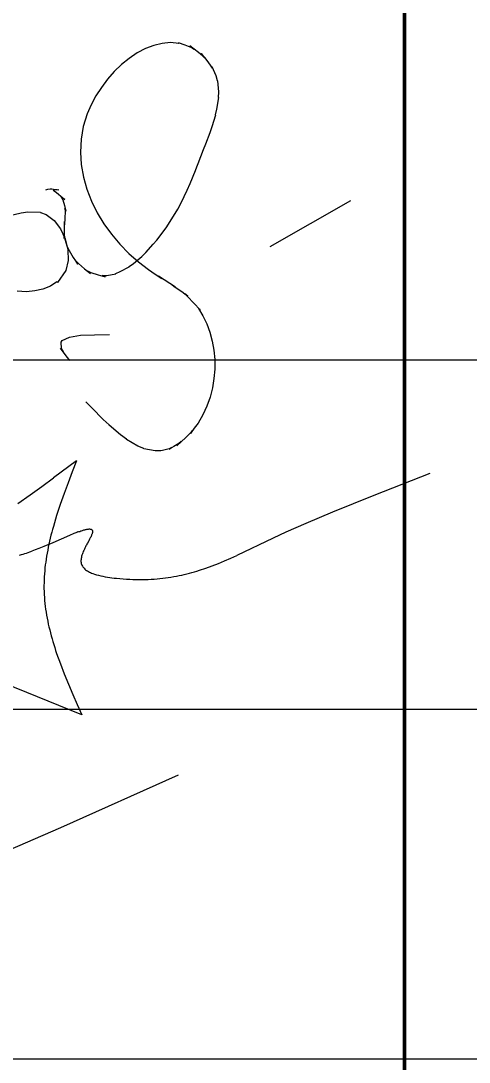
# Model space of a CAD drawing. Header units: millimetres. Extents: x -26895 to 107134, y 1241 to 21401.
# Drawn here: x 9869 to 10177, y 1959 to 2674 of the extents above; entities that cross this region are included whole.
import ezdxf
from ezdxf import colors
from ezdxf.entities.mleader import LeaderData, LeaderLine
from ezdxf.math import Vec2, Vec3

# ---------------------------------------------------------------- set-up
doc = ezdxf.new("R2010")
doc.units = ezdxf.units.MM
doc.layers.add('4.4.4._Сэндвич', color=252, linetype='Continuous', lineweight=53)
doc.layers.add('RC-Выноски', color=7, linetype='Continuous', lineweight=0)
doc.layers.add('STANDARD', color=18, linetype='Continuous', lineweight=25, true_color=0x000000)
doc.styles.add('RubezhCAD', font='arial.ttf', dxfattribs={"width": 0.8})

# ---------------------------------------------------------------- blocks, each defined once
blk = doc.blocks.new('*U38')
at = {"layer": 'STANDARD', "color": 0, "linetype": 'Continuous', "lineweight": 50}
blk.add_line((-130, 55), (-130, 0), dxfattribs=at)
at = {"layer": 'STANDARD', "color": 5, "linetype": 'Continuous', "lineweight": 18}
for p, q in [((-133.708, 24.451), (-133.825, 24.389)), ((-133.588, 24.498), (-133.708, 24.451)), ((-133.467, 24.527), (-133.588, 24.498)), ((-133.347, 24.537), (-133.467, 24.527)), ((-133.229, 24.526), (-133.347, 24.537)), ((-133.14, 24.499), (-133.236, 24.536)), ((-133.236, 24.536), (-133.229, 24.526)), ((-133.046, 24.461), (-133.14, 24.499)), ((-133.011, 24.445), (-133.073, 24.491)), ((-133.073, 24.491), (-133.013, 24.442)), ((-133.013, 24.442), (-133.046, 24.461)), ((-132.95, 24.398), (-133.011, 24.445)), ((-133.939, 24.312), (-134.049, 24.223)), ((-133.825, 24.389), (-133.939, 24.312)), ((-132.89, 24.349), (-132.95, 24.398)), ((-132.858, 24.324), (-132.908, 24.383)), ((-132.908, 24.383), (-132.862, 24.322)), ((-132.862, 24.322), (-132.89, 24.349)), ((-132.811, 24.263), (-132.858, 24.324)), ((-134.049, 24.223), (-134.153, 24.123)), ((-132.765, 24.202), (-132.811, 24.263)), ((-132.746, 24.17), (-132.765, 24.202)), ((-132.697, 24.064), (-132.753, 24.19)), ((-132.753, 24.19), (-132.746, 24.17)), ((-134.25, 24.014), (-134.338, 23.897)), ((-134.153, 24.123), (-134.25, 24.014)), ((-132.676, 23.989), (-132.697, 24.064)), ((-132.672, 23.99), (-132.676, 23.989)), ((-132.659, 23.832), (-132.672, 23.99)), ((-134.338, 23.897), (-134.417, 23.774)), ((-134.417, 23.774), (-134.485, 23.647)), ((-132.684, 23.587), (-132.659, 23.752)), ((-132.661, 23.751), (-132.659, 23.832)), ((-132.659, 23.752), (-132.661, 23.751)), ((-134.485, 23.647), (-134.541, 23.517)), ((-132.704, 23.503), (-132.684, 23.587)), ((-134.541, 23.517), (-134.597, 23.336)), ((-132.753, 23.336), (-132.702, 23.503)), ((-132.702, 23.503), (-132.704, 23.503)), ((-134.597, 23.336), (-134.629, 23.154)), ((-132.843, 23.088), (-132.781, 23.252)), ((-132.781, 23.252), (-132.768, 23.295)), ((-132.768, 23.295), (-132.753, 23.336)), ((-134.629, 23.154), (-134.638, 22.972)), ((-134.638, 22.972), (-134.626, 22.792)), ((-132.952, 22.807), (-132.875, 23.006)), ((-132.875, 23.007), (-132.843, 23.088)), ((-132.875, 23.006), (-132.875, 23.007)), ((-132.972, 22.759), (-132.952, 22.807)), ((-134.626, 22.792), (-134.595, 22.614)), ((-133.069, 22.52), (-132.99, 22.709)), ((-132.99, 22.709), (-132.972, 22.759)), ((-134.595, 22.614), (-134.545, 22.439)), ((-133.11, 22.427), (-133.069, 22.52)), ((-135.132, 22.429), (-135.103, 22.44)), ((-135.103, 22.44), (-135.07, 22.444)), ((-135.07, 22.444), (-135.046, 22.444)), ((-135.046, 22.444), (-135.021, 22.442)), ((-134.945, 22.429), (-135.026, 22.426)), ((-135.026, 22.426), (-135.014, 22.419)), ((-135.021, 22.442), (-134.996, 22.438)), ((-135.014, 22.419), (-134.982, 22.394)), ((-134.996, 22.438), (-134.971, 22.434)), ((-134.982, 22.394), (-134.95, 22.368)), ((-134.971, 22.434), (-134.945, 22.429)), ((-134.95, 22.368), (-134.919, 22.342)), ((-134.545, 22.439), (-134.478, 22.269)), ((-133.198, 22.245), (-133.109, 22.427)), ((-133.109, 22.427), (-133.11, 22.427)), ((-134.919, 22.342), (-134.86, 22.291)), ((-134.86, 22.291), (-134.912, 22.328)), ((-134.912, 22.328), (-134.89, 22.29)), ((-134.89, 22.29), (-134.865, 22.209)), ((-134.865, 22.209), (-134.845, 22.125)), ((-134.478, 22.269), (-134.396, 22.104)), ((-133.246, 22.155), (-133.198, 22.245)), ((-130.775, 22.276), (-131.928, 21.618)), ((-135.684, 22.055), (-135.487, 22.103)), ((-135.487, 22.101), (-135.391, 22.115)), ((-135.487, 22.103), (-135.487, 22.101)), ((-135.391, 22.115), (-135.209, 22.114)), ((-135.209, 22.114), (-135.211, 22.107)), ((-135.211, 22.107), (-135.128, 22.078)), ((-135.128, 22.078), (-135.015, 21.995)), ((-134.858, 22.12), (-134.862, 22.027)), ((-134.845, 22.125), (-134.86, 22.165)), ((-134.86, 22.165), (-134.858, 22.12)), ((-134.396, 22.104), (-134.301, 21.946)), ((-133.352, 21.978), (-133.244, 22.155)), ((-133.244, 22.155), (-133.246, 22.155)), ((-135.015, 21.995), (-134.922, 21.875)), ((-134.869, 21.931), (-134.871, 21.834)), ((-134.866, 21.979), (-134.869, 21.931)), ((-134.862, 22.027), (-134.867, 21.933)), ((-134.867, 21.933), (-134.866, 21.979)), ((-134.301, 21.946), (-134.192, 21.796)), ((-133.412, 21.889), (-133.352, 21.978)), ((-134.922, 21.875), (-134.854, 21.73)), ((-134.871, 21.834), (-134.87, 21.737)), ((-134.87, 21.737), (-134.868, 21.786)), ((-134.868, 21.786), (-134.859, 21.728)), ((-134.192, 21.796), (-134.073, 21.654)), ((-133.546, 21.712), (-133.409, 21.889)), ((-133.409, 21.889), (-133.412, 21.889)), ((-134.859, 21.728), (-134.828, 21.616)), ((-134.854, 21.73), (-134.816, 21.574)), ((-134.828, 21.616), (-134.825, 21.617)), ((-134.825, 21.617), (-134.801, 21.563)), ((-134.073, 21.654), (-133.945, 21.522)), ((-133.704, 21.536), (-133.595, 21.652)), ((-133.596, 21.652), (-133.546, 21.712)), ((-133.595, 21.652), (-133.596, 21.652)), ((-134.816, 21.574), (-134.811, 21.419)), ((-134.801, 21.563), (-134.74, 21.464)), ((-134.74, 21.464), (-134.676, 21.367)), ((-133.945, 21.522), (-133.808, 21.401)), ((-133.879, 21.379), (-133.76, 21.479)), ((-133.76, 21.48), (-133.704, 21.536)), ((-133.76, 21.479), (-133.76, 21.48)), ((-134.811, 21.419), (-134.846, 21.279)), ((-134.676, 21.367), (-134.704, 21.418)), ((-134.704, 21.418), (-134.666, 21.376)), ((-134.666, 21.376), (-134.58, 21.303)), ((-134.58, 21.303), (-134.493, 21.235)), ((-134.067, 21.263), (-133.94, 21.332)), ((-133.941, 21.335), (-133.879, 21.379)), ((-133.94, 21.332), (-133.941, 21.335)), ((-133.808, 21.401), (-133.665, 21.291)), ((-134.846, 21.279), (-134.965, 21.106)), ((-134.493, 21.235), (-134.535, 21.273)), ((-134.535, 21.273), (-134.487, 21.248)), ((-134.487, 21.248), (-134.385, 21.215)), ((-134.385, 21.215), (-134.283, 21.187)), ((-134.326, 21.207), (-134.261, 21.208)), ((-134.283, 21.187), (-134.326, 21.207)), ((-134.261, 21.208), (-134.131, 21.232)), ((-134.131, 21.236), (-134.067, 21.263)), ((-134.131, 21.232), (-134.131, 21.236)), ((-133.665, 21.291), (-133.569, 21.225)), ((-133.569, 21.225), (-133.471, 21.161)), ((-133.471, 21.161), (-133.52, 21.194)), ((-133.278, 21.041), (-133.52, 21.194)), ((-135.174, 21.012), (-135.29, 20.985)), ((-135.068, 21.055), (-135.174, 21.012)), ((-134.975, 21.113), (-135.068, 21.055)), ((-134.965, 21.106), (-134.975, 21.113)), ((-133.326, 21.071), (-133.28, 21.04)), ((-133.28, 21.04), (-133.189, 20.976)), ((-135.411, 20.974), (-135.542, 20.981)), ((-135.29, 20.985), (-135.411, 20.974)), ((-133.189, 20.976), (-133.1, 20.91)), ((-133.1, 20.91), (-133.146, 20.942)), ((-133.146, 20.942), (-133.104, 20.906)), ((-133.104, 20.906), (-133.013, 20.811)), ((-133.013, 20.811), (-132.924, 20.714)), ((-132.924, 20.714), (-132.95, 20.734)), ((-132.95, 20.734), (-132.884, 20.629)), ((-132.884, 20.629), (-132.829, 20.516)), ((-132.829, 20.516), (-132.785, 20.395)), ((-134.915, 20.253), (-134.897, 20.276)), ((-134.897, 20.276), (-134.796, 20.325)), ((-134.796, 20.325), (-134.637, 20.35)), ((-134.637, 20.35), (-134.438, 20.359)), ((-134.438, 20.359), (-134.22, 20.36)), ((-132.785, 20.395), (-132.751, 20.268)), ((-132.751, 20.268), (-132.728, 20.138)), ((-134.857, 20.078), (-134.921, 20.165)), ((-134.921, 20.165), (-134.886, 20.12)), ((-134.907, 20.16), (-134.915, 20.253)), ((-134.886, 20.12), (-134.907, 20.16)), ((-132.728, 20.138), (-132.716, 20.004)), ((-134.79, 19.991), (-134.857, 20.078)), ((-132.716, 20.004), (-132.716, 19.868)), ((-132.716, 19.868), (-132.727, 19.732)), ((-132.727, 19.732), (-132.749, 19.597)), ((-132.749, 19.597), (-132.783, 19.464)), ((-134.475, 19.314), (-134.558, 19.399)), ((-132.783, 19.464), (-132.828, 19.336)), ((-134.475, 19.313), (-134.475, 19.314)), ((-134.31, 19.148), (-134.475, 19.313)), ((-132.828, 19.336), (-132.886, 19.212)), ((-134.227, 19.069), (-134.31, 19.148)), ((-134.227, 19.066), (-134.227, 19.069)), ((-132.955, 19.095), (-133.009, 19.02)), ((-132.886, 19.212), (-132.955, 19.095)), ((-134.062, 18.927), (-134.227, 19.066)), ((-133.979, 18.865), (-134.062, 18.927)), ((-133.068, 18.95), (-133.131, 18.887)), ((-133.038, 18.985), (-133.068, 18.95)), ((-133.009, 19.02), (-133.064, 18.947)), ((-133.064, 18.947), (-133.038, 18.985)), ((-133.979, 18.861), (-133.979, 18.865)), ((-133.815, 18.766), (-133.979, 18.861)), ((-133.23, 18.804), (-133.3, 18.761)), ((-133.259, 18.767), (-133.196, 18.83)), ((-133.195, 18.826), (-133.259, 18.767)), ((-133.196, 18.83), (-133.23, 18.804)), ((-133.131, 18.887), (-133.195, 18.826)), ((-133.732, 18.731), (-133.815, 18.766)), ((-133.732, 18.725), (-133.732, 18.731)), ((-133.569, 18.697), (-133.732, 18.725)), ((-133.487, 18.699), (-133.569, 18.697)), ((-133.465, 18.701), (-133.487, 18.699)), ((-133.37, 18.728), (-133.465, 18.701)), ((-133.3, 18.761), (-133.37, 18.72)), ((-133.37, 18.72), (-133.335, 18.743)), ((-133.335, 18.743), (-133.37, 18.728)), ((-134.695, 18.554), (-135.022, 18.31)), ((-134.695, 18.554), (-134.756, 18.398)), ((-134.756, 18.398), (-134.815, 18.241)), ((-129.637, 18.373), (-130.438, 18.06)), ((-135.358, 18.067), (-135.188, 18.188)), ((-135.188, 18.188), (-135.022, 18.31)), ((-134.815, 18.241), (-134.872, 18.085)), ((-135.533, 17.946), (-135.358, 18.067)), ((-134.872, 18.085), (-134.927, 17.929)), ((-130.438, 18.06), (-131.029, 17.82)), ((-134.927, 17.929), (-134.978, 17.773)), ((-134.978, 17.773), (-135.025, 17.617)), ((-131.029, 17.82), (-131.414, 17.657)), ((-135.025, 17.617), (-135.037, 17.574)), ((-134.537, 17.578), (-134.528, 17.579)), ((-134.528, 17.579), (-134.52, 17.579)), ((-134.52, 17.579), (-134.513, 17.58)), ((-134.513, 17.58), (-134.506, 17.58)), ((-134.506, 17.58), (-134.499, 17.579)), ((-134.499, 17.579), (-134.493, 17.578)), ((-131.414, 17.657), (-131.697, 17.532)), ((-135.069, 17.447), (-135.079, 17.404)), ((-135.059, 17.489), (-135.069, 17.447)), ((-135.048, 17.532), (-135.059, 17.489)), ((-135.037, 17.574), (-135.048, 17.532)), ((-134.794, 17.487), (-135.034, 17.383)), ((-134.732, 17.514), (-134.794, 17.487)), ((-134.702, 17.526), (-134.732, 17.514)), ((-134.674, 17.537), (-134.702, 17.526)), ((-134.674, 17.537), (-134.66, 17.542)), ((-134.66, 17.542), (-134.647, 17.546)), ((-134.647, 17.546), (-134.634, 17.551)), ((-134.634, 17.551), (-134.622, 17.555)), ((-134.622, 17.555), (-134.61, 17.559)), ((-134.61, 17.559), (-134.598, 17.563)), ((-134.598, 17.563), (-134.587, 17.566)), ((-134.587, 17.566), (-134.576, 17.569)), ((-134.576, 17.569), (-134.566, 17.572)), ((-134.566, 17.572), (-134.556, 17.574)), ((-134.556, 17.574), (-134.546, 17.576)), ((-134.546, 17.576), (-134.537, 17.578)), ((-134.507, 17.433), (-134.513, 17.422)), ((-134.501, 17.444), (-134.507, 17.433)), ((-134.496, 17.455), (-134.501, 17.444)), ((-134.49, 17.465), (-134.496, 17.455)), ((-134.493, 17.578), (-134.488, 17.577)), ((-134.486, 17.475), (-134.49, 17.465)), ((-134.488, 17.577), (-134.483, 17.575)), ((-134.481, 17.485), (-134.486, 17.475)), ((-134.483, 17.575), (-134.479, 17.572)), ((-134.477, 17.494), (-134.481, 17.485)), ((-134.479, 17.572), (-134.475, 17.569)), ((-134.474, 17.502), (-134.477, 17.494)), ((-134.475, 17.569), (-134.472, 17.566)), ((-134.471, 17.51), (-134.474, 17.502)), ((-134.472, 17.566), (-134.469, 17.562)), ((-134.469, 17.519), (-134.471, 17.51)), ((-134.469, 17.562), (-134.467, 17.557)), ((-134.467, 17.527), (-134.469, 17.519)), ((-134.467, 17.557), (-134.466, 17.552)), ((-134.465, 17.534), (-134.467, 17.527)), ((-134.466, 17.552), (-134.465, 17.547)), ((-134.465, 17.547), (-134.465, 17.541)), ((-134.465, 17.541), (-134.465, 17.534)), ((-131.881, 17.447), (-132.402, 17.2)), ((-131.697, 17.532), (-131.881, 17.447)), ((-135.235, 17.299), (-135.285, 17.28)), ((-135.159, 17.33), (-135.235, 17.299)), ((-135.034, 17.383), (-135.159, 17.33)), ((-135.098, 17.319), (-135.106, 17.277)), ((-135.089, 17.362), (-135.098, 17.319)), ((-135.079, 17.404), (-135.089, 17.362)), ((-134.581, 17.29), (-134.589, 17.273)), ((-134.573, 17.307), (-134.581, 17.29)), ((-134.565, 17.324), (-134.573, 17.307)), ((-134.558, 17.337), (-134.565, 17.324)), ((-134.552, 17.35), (-134.558, 17.337)), ((-134.545, 17.362), (-134.552, 17.35)), ((-134.538, 17.375), (-134.545, 17.362)), ((-134.519, 17.411), (-134.538, 17.375)), ((-134.513, 17.422), (-134.519, 17.411)), ((-135.507, 17.207), (-135.483, 17.213)), ((-135.483, 17.213), (-135.459, 17.22)), ((-135.459, 17.22), (-135.435, 17.228)), ((-135.435, 17.228), (-135.41, 17.236)), ((-135.41, 17.236), (-135.385, 17.244)), ((-135.385, 17.244), (-135.361, 17.252)), ((-135.361, 17.252), (-135.335, 17.261)), ((-135.285, 17.28), (-135.335, 17.261)), ((-135.128, 17.149), (-135.134, 17.107)), ((-135.121, 17.192), (-135.128, 17.149)), ((-135.114, 17.234), (-135.121, 17.192)), ((-135.106, 17.277), (-135.114, 17.234)), ((-134.629, 17.142), (-134.63, 17.127)), ((-134.627, 17.158), (-134.629, 17.142)), ((-134.624, 17.173), (-134.627, 17.158)), ((-134.62, 17.19), (-134.624, 17.173)), ((-134.616, 17.206), (-134.62, 17.19)), ((-134.61, 17.223), (-134.616, 17.206)), ((-134.604, 17.239), (-134.61, 17.223)), ((-134.597, 17.256), (-134.604, 17.239)), ((-134.589, 17.273), (-134.597, 17.256)), ((-132.575, 17.123), (-132.488, 17.161)), ((-132.488, 17.161), (-132.402, 17.2)), ((-135.145, 17.022), (-135.149, 16.98)), ((-135.14, 17.065), (-135.145, 17.022)), ((-135.134, 17.107), (-135.14, 17.065)), ((-134.63, 17.127), (-134.63, 17.113)), ((-134.63, 17.113), (-134.629, 17.099)), ((-134.629, 17.099), (-134.626, 17.086)), ((-134.626, 17.086), (-134.622, 17.073)), ((-134.622, 17.073), (-134.616, 17.061)), ((-134.616, 17.061), (-134.61, 17.049)), ((-134.61, 17.049), (-134.603, 17.038)), ((-134.603, 17.038), (-134.594, 17.027)), ((-134.594, 17.027), (-134.585, 17.017)), ((-134.585, 17.017), (-134.574, 17.007)), ((-134.574, 17.007), (-134.563, 16.997)), ((-134.563, 16.997), (-134.551, 16.988)), ((-134.551, 16.988), (-134.538, 16.98)), ((-132.97, 16.978), (-132.935, 16.989)), ((-132.935, 16.989), (-132.843, 17.02)), ((-132.843, 17.02), (-132.752, 17.052)), ((-132.752, 17.052), (-132.663, 17.087)), ((-132.663, 17.087), (-132.575, 17.123)), ((-135.157, 16.853), (-135.158, 16.811)), ((-135.155, 16.896), (-135.157, 16.853)), ((-135.152, 16.938), (-135.155, 16.896)), ((-135.149, 16.98), (-135.152, 16.938)), ((-134.538, 16.98), (-134.524, 16.972)), ((-134.524, 16.972), (-134.509, 16.964)), ((-134.509, 16.964), (-134.494, 16.957)), ((-134.494, 16.957), (-134.478, 16.95)), ((-134.478, 16.95), (-134.461, 16.943)), ((-134.461, 16.943), (-134.434, 16.933)), ((-134.434, 16.933), (-134.406, 16.925)), ((-134.406, 16.925), (-134.377, 16.917)), ((-134.377, 16.917), (-134.346, 16.91)), ((-134.346, 16.91), (-134.315, 16.903)), ((-134.315, 16.903), (-134.284, 16.897)), ((-134.284, 16.897), (-134.252, 16.892)), ((-134.252, 16.892), (-134.219, 16.887)), ((-134.219, 16.887), (-134.187, 16.882)), ((-134.187, 16.882), (-134.154, 16.878)), ((-134.154, 16.878), (-134.122, 16.875)), ((-134.122, 16.875), (-134.073, 16.87)), ((-134.073, 16.87), (-134.026, 16.866)), ((-134.026, 16.866), (-133.979, 16.863)), ((-133.979, 16.863), (-133.933, 16.86)), ((-133.933, 16.86), (-133.887, 16.858)), ((-133.887, 16.858), (-133.842, 16.857)), ((-133.842, 16.857), (-133.798, 16.857)), ((-133.798, 16.857), (-133.754, 16.857)), ((-133.754, 16.857), (-133.71, 16.858)), ((-133.71, 16.858), (-133.667, 16.859)), ((-133.667, 16.859), (-133.625, 16.861)), ((-133.625, 16.861), (-133.583, 16.864)), ((-133.583, 16.864), (-133.542, 16.867)), ((-133.542, 16.867), (-133.501, 16.871)), ((-133.501, 16.871), (-133.46, 16.876)), ((-133.46, 16.876), (-133.42, 16.881)), ((-133.42, 16.881), (-133.381, 16.886)), ((-133.381, 16.886), (-133.342, 16.892)), ((-133.342, 16.892), (-133.303, 16.899)), ((-133.303, 16.899), (-133.264, 16.906)), ((-133.264, 16.906), (-133.226, 16.913)), ((-133.226, 16.913), (-133.189, 16.921)), ((-133.189, 16.921), (-133.152, 16.93)), ((-133.152, 16.93), (-133.115, 16.939)), ((-133.115, 16.939), (-133.078, 16.948)), ((-133.078, 16.948), (-133.042, 16.958)), ((-133.042, 16.958), (-133.006, 16.968)), ((-133.006, 16.968), (-132.97, 16.978)), ((-135.158, 16.811), (-135.159, 16.769)), ((-135.159, 16.769), (-135.159, 16.727)), ((-135.159, 16.727), (-135.158, 16.684)), ((-135.158, 16.684), (-135.156, 16.642)), ((-135.156, 16.642), (-135.153, 16.6)), ((-135.153, 16.6), (-135.15, 16.558)), ((-135.15, 16.558), (-135.146, 16.515)), ((-135.146, 16.515), (-135.141, 16.473)), ((-135.141, 16.473), (-135.135, 16.431)), ((-135.135, 16.431), (-135.129, 16.389)), ((-135.129, 16.389), (-135.122, 16.347)), ((-135.122, 16.347), (-135.114, 16.304)), ((-135.114, 16.304), (-135.106, 16.262)), ((-135.106, 16.262), (-135.097, 16.22)), ((-135.097, 16.22), (-135.088, 16.178)), ((-135.088, 16.178), (-135.077, 16.136)), ((-135.077, 16.136), (-135.067, 16.094)), ((-135.067, 16.094), (-135.056, 16.052)), ((-135.056, 16.052), (-135.044, 16.01)), ((-135.044, 16.01), (-135.032, 15.968)), ((-135.032, 15.968), (-135.019, 15.926)), ((-135.019, 15.926), (-135.006, 15.884)), ((-135.006, 15.884), (-134.992, 15.842)), ((-134.992, 15.842), (-134.978, 15.8)), ((-134.978, 15.8), (-134.925, 15.653)), ((-134.925, 15.653), (-134.869, 15.507)), ((-134.869, 15.507), (-134.809, 15.36)), ((-134.618, 14.921), (-135.731, 15.373)), ((-134.809, 15.36), (-134.747, 15.213)), ((-134.747, 15.213), (-134.682, 15.067)), ((-134.682, 15.067), (-134.618, 14.921)), ((-133.241, 14.06), (-134.925, 13.305)), ((-134.925, 13.305), (-135.796, 12.928))]:
    blk.add_line(p, q, dxfattribs=at)
at = {"layer": 'STANDARD', "color": 0, "linetype": 'Continuous', "lineweight": 13}
for p, q in [((-185, 20), (-120, 20)), ((-185, 15), (-120, 15)), ((-185, 10), (-120, 10))]:
    blk.add_line(p, q, dxfattribs=at)
blk = doc.blocks.new('монтBTH')
at = {"layer": 'RC-Выноски'}
ml = blk.add_multileader_mtext('Standard', dxfattribs=at)
ml.set_content('труба гофрированная', color=256, style='RubezhCAD')
ml.set_leader_properties()
ml.build(insert=Vec2(0, 0))
ml.multileader.update_dxf_attribs({"text_left_attachment_type": 2, "dogleg_length": 2, "arrow_head_size": 400, "scale": 100})
ctx = ml.context
ctx.base_point, ctx.scale, ctx.char_height, ctx.arrow_head_size, ctx.landing_gap_size, ctx.plane_origin = Vec3(4840290, -934408.9), 100, 250, 400, 100, Vec3(4361988.6, -1122393.1)
ctx.left_attachment, ctx.text_align_type = 2, 1
notes = []
notes.append((ctx, [(1, (1, 1, 0), (4843510.6, -934405.9), (-1, 0), 200, [(0, [(4843857.1, -933478.1)], 0, [])])]))
ctx.mtext.insert, ctx.mtext.width, ctx.mtext.alignment, ctx.mtext.flow_direction = Vec3(4841800.3, -934244.1), 2861.911, 2, 5
ml = blk.add_multileader_mtext('Standard', dxfattribs=at)
ml.set_content('скоба крепежная', color=256, style='RubezhCAD')
ml.set_leader_properties()
ml.build(insert=Vec2(0, 0))
ml.multileader.update_dxf_attribs({"text_left_attachment_type": 2, "dogleg_length": 2, "arrow_head_size": 400, "scale": 100})
ctx = ml.context
ctx.base_point, ctx.scale, ctx.char_height, ctx.arrow_head_size, ctx.landing_gap_size, ctx.plane_origin = Vec3(4840942.4, -935133.7), 100, 250, 400, 100, Vec3(4361988.6, -1123117.9)
ctx.left_attachment, ctx.text_align_type = 2, 1
notes.append((ctx, [(1, (1, 1, 0), (4843510.6, -935130.7), (-1, 0), 200, [(0, [(4844253, -933754.3)], 0, [])])]))
ctx.mtext.insert, ctx.mtext.width, ctx.mtext.alignment, ctx.mtext.flow_direction = Vec3(4842126.5, -934971), 2861.911, 2, 5
ml = blk.add_multileader_mtext('Standard', dxfattribs=at)
ml.set_content('Извещатель пожарный дымовой', color=256, style='RubezhCAD')
ml.set_leader_properties()
ml.build(insert=Vec2(0, 0))
ml.multileader.update_dxf_attribs({"text_left_attachment_type": 2, "dogleg_length": 2, "arrow_head_size": 400, "scale": 100})
ctx = ml.context
ctx.base_point, ctx.scale, ctx.char_height, ctx.arrow_head_size, ctx.landing_gap_size, ctx.plane_origin = Vec3(4844143.5, -935339.1), 100, 250, 400, 100, Vec3(4365548.8, -1123117.9)
ctx.left_attachment, ctx.text_align_type = 2, 1
notes.append((ctx, [(1, (1, 1, 0), (4847070.8, -935130.7), (-1, 0), 200, [(0, [(4846625.7, -933852.6)], 0, [])])]))
ctx.mtext.insert, ctx.mtext.width, ctx.mtext.alignment, ctx.mtext.flow_direction = Vec3(4845507.1, -934971), 2861.911, 2, 5
for ctx, leaders in notes:
    for number, flags, end, landing, length, lines in leaders:
        leader = LeaderData()
        leader.index, (leader.has_last_leader_line, leader.has_dogleg_vector, leader.attachment_direction) = number, flags
        leader.last_leader_point, leader.dogleg_vector, leader.dogleg_length = Vec3(end), Vec3(landing), length
        for number, points, colour, breaks in lines:
            line = LeaderLine()
            line.index, line.vertices, line.color, line.breaks = number, Vec3.list(points), colors.encode_raw_color(colour), breaks
            leader.lines.append(line)
        ctx.leaders.append(leader)

msp = doc.modelspace()

# ---------------------------------------------------------------- block references
at = {"xscale": 48, "yscale": 48, "zscale": 48}
msp.add_blockref('*U38', (16372.55, 1481.37), dxfattribs=at)
at = {"layer": '4.4.4._Сэндвич', "color": 1, "lineweight": 0, "xscale": 0.35, "yscale": 0.35, "zscale": 0.35}
msp.add_blockref('монтBTH', (-1671441.44, 329165.99), dxfattribs=at)

doc.saveas('drawing.dxf')
